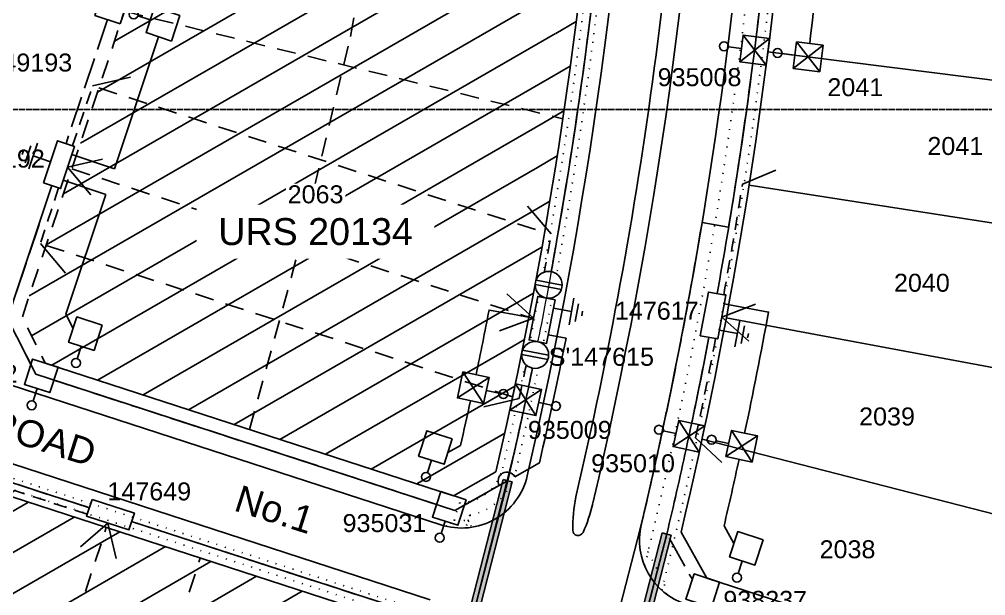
# Model space of a CAD drawing. Header units: metres. Extents: x 305482 to 305978, y 6275861 to 6276842.
# Drawn here: x 305673.2 to 305780.8, y 6276274.3 to 6276338.5 of the extents above; entities that cross this region are included whole.
import ezdxf
from ezdxf.enums import TextEntityAlignment as Align

# ---------------------------------------------------------------- set-up
doc = ezdxf.new("R2010")
doc.units = ezdxf.units.M
doc.header["$LTSCALE"] = 0.7
for name, pattern in [('Cable Exist OH', [1, 1, 0]), ('Dash', [5, 3, -2]), ('DOT', [6.35, 0, -6.35]), ('IE Trench LV', [6.5, 5, -1.5])]:
    doc.linetypes.add(name, pattern=pattern)
doc.layers.get('0').update_dxf_attribs({"color": 6})
for name, color, linetype in [('_User Miscellaneous1', 3, 'Continuous'), ('_User Miscellaneous11', 7, 'Continuous'), ('_User Miscellaneous3', 11, 'Continuous'), ('_User Miscellaneous4', 7, 'Continuous'), ('_User Miscellaneous7', 150, 'Continuous'), ('_User Miscellaneous8', 7, 'Continuous'), ('_User Miscellaneous9', 8, 'Continuous'), ('Cadastre Developer_SP_NEW', 4, 'Continuous'), ('Cadastre Roads_SP_NEW', 8, 'Continuous'), ('Duct_SP_NEW', 2, 'Continuous'), ('Equip_LV_NEW', 5, 'Continuous'), ('Mains_HV_NEW_V17', 2, 'Continuous'), ('Mains_LV_NEW_R6', 2, 'Continuous'), ('Mains_LV_NEW_T84', 2, 'Continuous'), ('Services_SP_NEW_UG', 2, 'Continuous'), ('SupportsUG_SP_LV_NEW', 2, 'Continuous'), ('SupportsUG_SP_LV_SL_NEW', 2, 'Continuous'), ('Trench_SP_NEW', 2, 'Continuous')]:
    doc.layers.add(name, color=color, linetype=linetype)
doc.layers.add('_User Miscellaneous5', color=7, linetype='Continuous', lineweight=35)
doc.layers.add('_User Notes', color=7, linetype='Continuous', plot=False)
doc.styles.add('ARIAL', font='arial.ttf', dxfattribs={"height": 2})
doc.styles.add('ARIAL 3.0', font='arial.ttf', dxfattribs={"height": 3})
doc.styles.add('POLE_LABEL', font='arial.ttf')
doc.styles.add('SL_LABEL', font='arial.ttf')
doc.styles.get("Standard").update_dxf_attribs({"font": 'arial.ttf'})
doc.styles.add('style1', font='iso3098b.shx')
doc.linetypes.add('Cable New UG', pattern='A,8,-1,["x",style1,S=3.5,R=0,X=0.35,Y=-1],-3.5', length=12.5)
doc.linetypes.add('Cable Z', pattern='A,8,-1,["Z",Standard,S=2.5,R=0,X=0.35,Y=-1.25],-3.5', length=12.5)
doc.linetypes.add('IE Trench HV', pattern='A,8,-2,["/",style1,S=2.5,R=0,X=0.1,Y=-1],-4.5', length=14.5)

# ---------------------------------------------------------------- blocks, each defined once
blk = doc.blocks.new('*U52')
at = {"lineweight": -3}
blk.add_lwpolyline([(-2.48, 2.49), (2.47, 2.49), (2.47, 0.51), (-2.48, 0.51)], close=True, dxfattribs=at)
for tag, flags, p in [('STREET_CODE', 9, (1.5, 3.5)), ('OWNED_BY', 9, (1.5, 3.3)), ('OPERATED_BY', 9, (1.5, 3.1)), ('STATE', 9, (1.5, 2.7)), ('SUPPORT_TYPE', 9, (1.5, 2.5)), ('MAINTAINED_BY', 9, (1.5, 2.9)), ('USAGE', 9, (1.5, 2.3)), ('LEGEND', 9, (1.5, 2.1)), ('SUBURB', 9, (1.5, 1.7)), ('STREETNAME', 9, (1.5, 1.5)), ('PARENT', 9, (1.5, 1.9)), ('LOCATION', 9, (1.5, 1.3)), ('NOTES', 9, (1.5, 1.1)), ('Z', 1, (1.5, 0.9))]:
    blk.add_attdef(tag, text='', height=0.2, dxfattribs=dict(flags=flags)).set_placement(p, align=Align.MIDDLE_LEFT)
at = {"layer": '_User Miscellaneous4', "style": 'ARIAL', "flags": 8}
blk.add_attdef('ASSET_NUM', text='', height=2, dxfattribs=at).set_placement((2, 5.5), align=Align.MIDDLE_LEFT)
blk = doc.blocks.new('A$C1B2C29DD')
at = {"layer": 'Services_SP_NEW_UG', "color": 2, "flags": 128}
for points in [[(0, 0), (-2.1, 3.44)], [(0, 0), (2.1, 3.44)]]:
    blk.add_lwpolyline(points, dxfattribs=at)
blk = doc.blocks.new('*U228')
at = {"lineweight": -3}
blk.add_lwpolyline([(-2.44, 2.53), (2.51, 2.45), (2.48, 0.47), (-2.47, 0.55)], close=True, dxfattribs=at)
for tag, flags, p in [('STREET_CODE', 9, (1.5, 3.5)), ('OWNED_BY', 9, (1.5, 3.3)), ('OPERATED_BY', 9, (1.5, 3.1)), ('STATE', 9, (1.5, 2.7)), ('SUPPORT_TYPE', 9, (1.5, 2.5)), ('MAINTAINED_BY', 9, (1.5, 2.9)), ('USAGE', 9, (1.5, 2.3)), ('LEGEND', 9, (1.5, 2.1)), ('SUBURB', 9, (1.5, 1.7)), ('STREETNAME', 9, (1.5, 1.5)), ('PARENT', 9, (1.5, 1.9)), ('LOCATION', 9, (1.5, 1.3)), ('NOTES', 9, (1.5, 1.1)), ('Z', 1, (1.5, 0.9))]:
    blk.add_attdef(tag, text='', height=0.2, dxfattribs=dict(flags=flags)).set_placement(p, align=Align.MIDDLE_LEFT)
at = {"layer": '_User Miscellaneous4', "style": 'ARIAL', "flags": 8}
blk.add_attdef('ASSET_NUM', text='', height=2, dxfattribs=at).set_placement((2, 5.5), align=Align.MIDDLE_LEFT)
blk = doc.blocks.new('*U229')
at = {"layer": 'Services_SP_NEW_UG', "color": 2, "flags": 128}
for points in [[(0, 0), (-2.05, 3.47)], [(0, 0), (2.15, 3.41)]]:
    blk.add_lwpolyline(points, dxfattribs=at)
blk = doc.blocks.new('*U234')
at = {"layer": '_User Miscellaneous7', "lineweight": -3}
blk.add_lwpolyline([(-3.23, -3.02), (-3.23, -1.57)], dxfattribs=at)
blk.add_lwpolyline([(-4.72, -5.99), (-1.75, -5.99), (-1.75, -3.02), (-4.72, -3.02)], close=True, dxfattribs=at)
blk.add_circle((-3.23, -1.07), 0.5, dxfattribs=at)
at = {"layer": '_User Miscellaneous8', "color": 2, "lineweight": -3}
blk.add_lwpolyline([(-1.49, 0), (1.49, 0), (1.49, 2.97), (-1.49, 2.97)], close=True, dxfattribs=at)
at = {"style": 'POLE_LABEL', "flags": 9}
blk.add_attdef('STRUCTURE_PLANT_NUMBER', text='', height=0.2, dxfattribs=at).set_placement((1.64, 1.73), align=Align.MIDDLE_LEFT)
for tag, flags, p in [('STREET_CODE', 9, (1.64, 1.49)), ('OWNED_BY', 9, (1.64, 1.09)), ('COLUMN_TYPE', 9, (1.64, 1.29)), ('OPERATED_BY', 9, (1.64, 0.89)), ('STATE', 9, (1.64, 0.49)), ('MAINTAINED_BY', 9, (1.64, 0.69)), ('USAGE', 9, (1.64, 0.29)), ('LEGEND', 9, (1.64, 0.09)), ('SUBURB', 9, (1.64, -0.31)), ('STREETNAME', 9, (1.64, -0.51)), ('PARENT', 9, (1.64, -0.11)), ('LOCATION', 9, (1.64, -0.71)), ('NOTES', 9, (1.64, -0.91)), ('LABEL_ALIGNMENT', 9, (1.64, -1.11)), ('Z', 1, (1.64, -1.31))]:
    blk.add_attdef(tag, text='', height=0.2, dxfattribs=dict(flags=flags)).set_placement(p, align=Align.MIDDLE_LEFT)
at = {"layer": '_User Miscellaneous5', "style": 'ARIAL', "flags": 8}
blk.add_attdef('ASSET_NUM', text='', height=2, dxfattribs=at).set_placement((2, 3.49), align=Align.MIDDLE_LEFT)
blk = doc.blocks.new('*U107')
at = {"layer": '_User Miscellaneous8', "color": 2}
blk.add_line((0, 0), (0, 1.45), dxfattribs=at)
blk.add_circle((0, 1.95), 0.5, dxfattribs=at)
for tag, p, flags in [('Z', (0, 0), 1), ('OPERATED_BY', (0, -9.61), 9)]:
    blk.add_attdef(tag, p, '', height=0.2, dxfattribs=dict(flags=flags))
at = {"style": 'SL_LABEL', "flags": 9}
blk.add_attdef('STREET_CODE', text='', height=0.2, dxfattribs=at).set_placement((0, -0.2), align=Align.MIDDLE_LEFT)
at = {"flags": 9}
for tag, p in [('CONSTRUCTED_VOLTAGE', (0, -0.4)), ('CONTROL_TYPE', (0, -0.6)), ('LANTERN_PURPOSE', (0, -0.8)), ('LANTERN_TYPE', (0, -1)), ('OPERATING_VOLTAGE', (0, -1.4)), ('ORIENTATION', (0, -1.6)), ('OWNED_BY', (0, -1.8)), ('STATE', (0, -2)), ('NO_PHASES', (0, -1.2)), ('USAGE', (0, -2.2)), ('CEXIST', (0, -2.4)), ('CNEW', (0, -2.6)), ('CNUMBER', (0, -2.8)), ('CREMOVE', (0, -3)), ('CREPLACE', (0, -3.2)), ('LKINGHEIGHT', (0, -3.4)), ('LBRACKET', (0, -3.6)), ('LBRACKETVOCAB', (0, -3.8)), ('LCATEGORY', (0, -4)), ('LCHARGE1', (0, -4.2)), ('LCHARGE1PERCENT', (0, -4.4)), ('LCHARGE2', (0, -4.6)), ('LCHARGE2PERCENT', (0, -4.8)), ('LCHARGE3', (0, -5)), ('LCHARGE3PERCENT', (0, -5.2)), ('LEXIST', (0, -5.4)), ('LLAMP', (0, -5.6)), ('LLAMPVOCAB', (0, -5.8)), ('LMAST', (0, -6)), ('LMASTVOCAB', (0, -6.2)), ('LNEW', (0, -6.4)), ('LANTNUMBER', (0, -6.6)), ('LOUTREACH', (0, -7)), ('LOUTREACHVOCAB', (0, -7.2)), ('LRATECODE', (0, -7.4)), ('LREMOVE', (0, -7.6)), ('SUBURB', (0, -8.6)), ('LREPLACE', (0, -7.8)), ('LTYPE', (0, -8)), ('LTYPEVOCAB', (0, -8.2)), ('LEGEND', (0, -8.4)), ('STREETNAME', (0, -8.8)), ('LOCATION', (0, -9)), ('NOTES', (0, -9.2)), ('MAINTAINED_BY', (0, -9.86))]:
    blk.add_attdef(tag, text='', height=0.2, dxfattribs=at).set_placement(p, align=Align.MIDDLE_LEFT)
at = {"layer": '_User Notes', "style": 'SL_LABEL', "flags": 8}
blk.add_attdef('ASSET_NUM', text='', height=2.5, dxfattribs=at).set_placement((2, 2), align=Align.MIDDLE_LEFT)
at = {"layer": '_User Notes', "flags": 8}
blk.add_attdef('LNUMBER', text='', height=2.5, dxfattribs=at).set_placement((1.2, -2.8), align=Align.MIDDLE_LEFT)
blk = doc.blocks.new('*U55')
at = {"layer": 'Services_SP_NEW_UG', "color": 2, "flags": 128}
blk.add_lwpolyline([(11, -0.75), (13.25, 2.93)], dxfattribs=at)
at = {"layer": 'Services_SP_NEW_UG', "color": 2, "linetype": 'Dash', "ltscale": 0.7, "flags": 128}
blk.add_lwpolyline([(2.47, -0.75), (11, -0.75)], dxfattribs=at)
blk = doc.blocks.new('*U242')
at = {"layer": '_User Miscellaneous7', "lineweight": -3}
for points in [[(0, -3.03), (0, -1.58)], [(-1.49, -3.03), (1.49, -6)], [(1.49, -3.03), (-1.49, -6)]]:
    blk.add_lwpolyline(points, dxfattribs=at)
blk.add_lwpolyline([(-1.49, -6), (1.49, -6), (1.49, -3.03), (-1.49, -3.03)], close=True, dxfattribs=at)
blk.add_circle((0, -1.08), 0.5, dxfattribs=at)
at = {"layer": '_User Miscellaneous8', "color": 2, "lineweight": -3}
blk.add_lwpolyline([(-1.49, 0), (1.49, 0), (1.49, 2.97), (-1.49, 2.97)], close=True, dxfattribs=at)
at = {"layer": '_User Miscellaneous9', "color": 2, "lineweight": -3}
for points in [[(-1.49, 2.97), (1.49, 0)], [(1.49, 2.97), (-1.49, -0.01)]]:
    blk.add_lwpolyline(points, dxfattribs=at)
at = {"style": 'POLE_LABEL', "flags": 9}
blk.add_attdef('STRUCTURE_PLANT_NUMBER', text='', height=0.2, dxfattribs=at).set_placement((1.64, 1.73), align=Align.MIDDLE_LEFT)
for tag, flags, p in [('STREET_CODE', 9, (1.64, 1.49)), ('OWNED_BY', 9, (1.64, 1.09)), ('COLUMN_TYPE', 9, (1.64, 1.29)), ('OPERATED_BY', 9, (1.64, 0.89)), ('STATE', 9, (1.64, 0.49)), ('MAINTAINED_BY', 9, (1.64, 0.69)), ('USAGE', 9, (1.64, 0.29)), ('LEGEND', 9, (1.64, 0.09)), ('SUBURB', 9, (1.64, -0.31)), ('STREETNAME', 9, (1.64, -0.51)), ('PARENT', 9, (1.64, -0.11)), ('LOCATION', 9, (1.64, -0.71)), ('NOTES', 9, (1.64, -0.91)), ('LABEL_ALIGNMENT', 9, (1.64, -1.11)), ('Z', 1, (1.64, -1.31))]:
    blk.add_attdef(tag, text='', height=0.2, dxfattribs=dict(flags=flags)).set_placement(p, align=Align.MIDDLE_LEFT)
at = {"layer": '_User Miscellaneous5', "style": 'ARIAL', "flags": 8}
blk.add_attdef('ASSET_NUM', text='', height=2, dxfattribs=at).set_placement((2, 3.49), align=Align.MIDDLE_LEFT)
blk = doc.blocks.new('*U176')
at = {"layer": '_User Miscellaneous7', "lineweight": -3}
for points in [[(-0.09, -3.02), (-0.09, -1.57)], [(-1.57, -3.02), (1.4, -5.99)], [(1.4, -3.02), (-1.57, -5.99)]]:
    blk.add_lwpolyline(points, dxfattribs=at)
blk.add_lwpolyline([(-1.57, -5.99), (1.4, -5.99), (1.4, -3.02), (-1.57, -3.02)], close=True, dxfattribs=at)
blk.add_circle((-0.09, -1.07), 0.5, dxfattribs=at)
at = {"layer": '_User Miscellaneous8', "color": 2, "lineweight": -3}
blk.add_lwpolyline([(-1.49, 0), (1.49, 0), (1.49, 2.97), (-1.49, 2.97)], close=True, dxfattribs=at)
at = {"layer": '_User Miscellaneous9', "color": 2, "lineweight": -3}
for points in [[(-1.49, 2.97), (1.49, 0)], [(1.49, 2.97), (-1.49, -0.01)]]:
    blk.add_lwpolyline(points, dxfattribs=at)
at = {"style": 'POLE_LABEL', "flags": 9}
blk.add_attdef('STRUCTURE_PLANT_NUMBER', text='', height=0.2, dxfattribs=at).set_placement((1.64, 1.73), align=Align.MIDDLE_LEFT)
for tag, flags, p in [('STREET_CODE', 9, (1.64, 1.49)), ('OWNED_BY', 9, (1.64, 1.09)), ('COLUMN_TYPE', 9, (1.64, 1.29)), ('OPERATED_BY', 9, (1.64, 0.89)), ('STATE', 9, (1.64, 0.49)), ('MAINTAINED_BY', 9, (1.64, 0.69)), ('USAGE', 9, (1.64, 0.29)), ('LEGEND', 9, (1.64, 0.09)), ('SUBURB', 9, (1.64, -0.31)), ('STREETNAME', 9, (1.64, -0.51)), ('PARENT', 9, (1.64, -0.11)), ('LOCATION', 9, (1.64, -0.71)), ('NOTES', 9, (1.64, -0.91)), ('LABEL_ALIGNMENT', 9, (1.64, -1.11)), ('Z', 1, (1.64, -1.31))]:
    blk.add_attdef(tag, text='', height=0.2, dxfattribs=dict(flags=flags)).set_placement(p, align=Align.MIDDLE_LEFT)
at = {"layer": '_User Miscellaneous5', "style": 'ARIAL', "flags": 8}
blk.add_attdef('ASSET_NUM', text='', height=2, dxfattribs=at).set_placement((2, 3.49), align=Align.MIDDLE_LEFT)
blk = doc.blocks.new('*U164')
at = {"layer": '_User Miscellaneous7', "lineweight": -3}
for points in [[(0.14, -3.01), (0.14, -1.56)], [(-1.34, -3.01), (1.63, -5.98)], [(1.63, -3.01), (-1.34, -5.98)]]:
    blk.add_lwpolyline(points, dxfattribs=at)
blk.add_lwpolyline([(-1.34, -5.98), (1.63, -5.98), (1.63, -3.01), (-1.34, -3.01)], close=True, dxfattribs=at)
blk.add_circle((0.14, -1.06), 0.5, dxfattribs=at)
at = {"layer": '_User Miscellaneous8', "color": 2, "lineweight": -3}
blk.add_lwpolyline([(-1.49, 0), (1.49, 0), (1.49, 2.97), (-1.49, 2.97)], close=True, dxfattribs=at)
at = {"layer": '_User Miscellaneous9', "color": 2, "lineweight": -3}
for points in [[(-1.49, 2.97), (1.49, 0)], [(1.49, 2.97), (-1.49, -0.01)]]:
    blk.add_lwpolyline(points, dxfattribs=at)
at = {"style": 'POLE_LABEL', "flags": 9}
blk.add_attdef('STRUCTURE_PLANT_NUMBER', text='', height=0.2, dxfattribs=at).set_placement((1.64, 1.73), align=Align.MIDDLE_LEFT)
for tag, flags, p in [('STREET_CODE', 9, (1.64, 1.49)), ('OWNED_BY', 9, (1.64, 1.09)), ('COLUMN_TYPE', 9, (1.64, 1.29)), ('OPERATED_BY', 9, (1.64, 0.89)), ('STATE', 9, (1.64, 0.49)), ('MAINTAINED_BY', 9, (1.64, 0.69)), ('USAGE', 9, (1.64, 0.29)), ('LEGEND', 9, (1.64, 0.09)), ('SUBURB', 9, (1.64, -0.31)), ('STREETNAME', 9, (1.64, -0.51)), ('PARENT', 9, (1.64, -0.11)), ('LOCATION', 9, (1.64, -0.71)), ('NOTES', 9, (1.64, -0.91)), ('LABEL_ALIGNMENT', 9, (1.64, -1.11)), ('Z', 1, (1.64, -1.31))]:
    blk.add_attdef(tag, text='', height=0.2, dxfattribs=dict(flags=flags)).set_placement(p, align=Align.MIDDLE_LEFT)
at = {"layer": '_User Miscellaneous5', "style": 'ARIAL', "flags": 8}
blk.add_attdef('ASSET_NUM', text='', height=2, dxfattribs=at).set_placement((2, 3.49), align=Align.MIDDLE_LEFT)
blk = doc.blocks.new('*U168')
at = {"layer": '_User Miscellaneous7', "lineweight": -3}
blk.add_lwpolyline([(3.56, -3.01), (3.56, -1.56)], dxfattribs=at)
blk.add_lwpolyline([(2.08, -5.98), (5.05, -5.98), (5.05, -3.01), (2.08, -3.01)], close=True, dxfattribs=at)
blk.add_circle((3.56, -1.06), 0.5, dxfattribs=at)
at = {"layer": '_User Miscellaneous8', "color": 2, "lineweight": -3}
blk.add_lwpolyline([(-1.49, 0), (1.49, 0), (1.49, 2.97), (-1.49, 2.97)], close=True, dxfattribs=at)
at = {"style": 'POLE_LABEL', "flags": 9}
blk.add_attdef('STRUCTURE_PLANT_NUMBER', text='', height=0.2, dxfattribs=at).set_placement((1.64, 1.73), align=Align.MIDDLE_LEFT)
for tag, flags, p in [('STREET_CODE', 9, (1.64, 1.49)), ('OWNED_BY', 9, (1.64, 1.09)), ('COLUMN_TYPE', 9, (1.64, 1.29)), ('OPERATED_BY', 9, (1.64, 0.89)), ('STATE', 9, (1.64, 0.49)), ('MAINTAINED_BY', 9, (1.64, 0.69)), ('USAGE', 9, (1.64, 0.29)), ('LEGEND', 9, (1.64, 0.09)), ('SUBURB', 9, (1.64, -0.31)), ('STREETNAME', 9, (1.64, -0.51)), ('PARENT', 9, (1.64, -0.11)), ('LOCATION', 9, (1.64, -0.71)), ('NOTES', 9, (1.64, -0.91)), ('LABEL_ALIGNMENT', 9, (1.64, -1.11)), ('Z', 1, (1.64, -1.31))]:
    blk.add_attdef(tag, text='', height=0.2, dxfattribs=dict(flags=flags)).set_placement(p, align=Align.MIDDLE_LEFT)
at = {"layer": '_User Miscellaneous5', "style": 'ARIAL', "flags": 8}
blk.add_attdef('ASSET_NUM', text='', height=2, dxfattribs=at).set_placement((2, 3.49), align=Align.MIDDLE_LEFT)
blk = doc.blocks.new('*U91')
for tag, flags, p in [('ACTUAL_STATUS', 9, (1.5, 0)), ('CONSTRUCTED_VOLTAGE', 9, (1.5, -0.2)), ('OPERATING_VOLTAGE', 9, (1.5, -0.6)), ('ORIENTATION', 9, (1.5, -0.8)), ('STATE', 9, (1.5, -1)), ('NO_PHASES', 9, (1.5, -0.4)), ('SWITCH_TYPE', 9, (1.5, -1.2)), ('OWNED_BY', 9, (1.5, -1.8)), ('OPERATED_BY', 9, (1.5, -2)), ('USAGE', 9, (1.5, -1.4)), ('NOTES', 9, (1.5, -1.6)), ('MAINTAINED_BY', 9, (1.5, -2.2)), ('TYPE', 9, (1.5, -2.6)), ('Z', 1, (1.5, -2.8)), ('NUMBER_OF_PHASES', 9, (1.5, -2.4))]:
    blk.add_attdef(tag, text='', height=0.2, dxfattribs=dict(flags=flags)).set_placement(p, align=Align.MIDDLE_LEFT)
blk.add_wipeout([(-1.83, 1.06), (-1.96, 0.92), (-2.06, 0.76), (-2.15, 0.59), (-2.21, 0.42), (-2.25, 0.23), (-2.27, 0.05), (-2.26, -0.14), (-2.24, -0.32), (-2.18, -0.51), (-2.11, -0.68), (-2.01, -0.84), (-1.9, -0.99), (-1.77, -1.12), (-1.62, -1.23), (-1.46, -1.33), (-1.28, -1.4), (-1.1, -1.46), (-0.92, -1.49), (-0.73, -1.49), (-0.54, -1.48), (-0.36, -1.43), (-0.18, -1.37), (-0.02, -1.29), (0.14, -1.18), (0.28, -1.06), (0.4, -0.92), (0.51, -0.76), (0.59, -0.59), (0.66, -0.42), (0.7, -0.23), (0.72, -0.05), (0.71, 0.14), (0.68, 0.33), (0.63, 0.51), (0.55, 0.68), (0.46, 0.84), (0.34, 0.99), (0.21, 1.12), (0.06, 1.24), (-0.1, 1.33), (-0.27, 1.41), (-0.45, 1.46), (-0.64, 1.49), (-0.82, 1.49), (-1.01, 1.48), (-1.19, 1.44), (-1.37, 1.37), (-1.54, 1.29), (-1.69, 1.18)])
for p, q in [((-1.03, -1.48), (-1.03, 1.48)), ((-0.53, -1.48), (-0.53, 1.48))]:
    blk.add_line(p, q)
blk.add_circle((-0.78, 0), 1.5)
blk = doc.blocks.new('Earth')
for p, q in [((0, -2.04), (0, 0)), ((-1.5, -2.04), (1.5, -2.04)), ((-1, -2.64), (1, -2.64)), ((-0.25, -3.24), (0.25, -3.24))]:
    blk.add_line(p, q)
blk = doc.blocks.new('*U220')
at = {"layer": 'Services_SP_NEW_UG', "color": 2, "flags": 128}
blk.add_lwpolyline([(9, -0.75), (11.25, 2.93)], dxfattribs=at)
at = {"layer": 'Services_SP_NEW_UG', "color": 2, "linetype": 'Dash', "ltscale": 0.7, "flags": 128}
blk.add_lwpolyline([(2.47, -0.75), (9, -0.75)], dxfattribs=at)
blk = doc.blocks.new('*U221')
at = {"layer": 'Services_SP_NEW_UG', "color": 2, "flags": 128}
blk.add_lwpolyline([(-9.51, -0.66), (-11.72, 3.05)], dxfattribs=at)
at = {"layer": 'Services_SP_NEW_UG', "color": 2, "linetype": 'Dash', "ltscale": 0.7, "flags": 128}
blk.add_lwpolyline([(-2.48, -0.73), (-9.51, -0.66)], dxfattribs=at)
blk = doc.blocks.new('*U158')
at = {"layer": '_User Miscellaneous7', "lineweight": -3}
blk.add_lwpolyline([(0, -3.03), (0, -1.58)], dxfattribs=at)
blk.add_lwpolyline([(-1.49, -6), (1.49, -6), (1.49, -3.03), (-1.49, -3.03)], close=True, dxfattribs=at)
blk.add_circle((0, -1.08), 0.5, dxfattribs=at)
at = {"layer": '_User Miscellaneous8', "color": 2, "lineweight": -3}
blk.add_lwpolyline([(-1.49, 0), (1.49, 0), (1.49, 2.97), (-1.49, 2.97)], close=True, dxfattribs=at)
at = {"style": 'POLE_LABEL', "flags": 9}
blk.add_attdef('STRUCTURE_PLANT_NUMBER', text='', height=0.2, dxfattribs=at).set_placement((1.64, 1.73), align=Align.MIDDLE_LEFT)
for tag, flags, p in [('STREET_CODE', 9, (1.64, 1.49)), ('OWNED_BY', 9, (1.64, 1.09)), ('COLUMN_TYPE', 9, (1.64, 1.29)), ('OPERATED_BY', 9, (1.64, 0.89)), ('STATE', 9, (1.64, 0.49)), ('MAINTAINED_BY', 9, (1.64, 0.69)), ('USAGE', 9, (1.64, 0.29)), ('LEGEND', 9, (1.64, 0.09)), ('SUBURB', 9, (1.64, -0.31)), ('STREETNAME', 9, (1.64, -0.51)), ('PARENT', 9, (1.64, -0.11)), ('LOCATION', 9, (1.64, -0.71)), ('NOTES', 9, (1.64, -0.91)), ('LABEL_ALIGNMENT', 9, (1.64, -1.11)), ('Z', 1, (1.64, -1.31))]:
    blk.add_attdef(tag, text='', height=0.2, dxfattribs=dict(flags=flags)).set_placement(p, align=Align.MIDDLE_LEFT)
at = {"layer": '_User Miscellaneous5', "style": 'ARIAL', "flags": 8}
blk.add_attdef('ASSET_NUM', text='', height=2, dxfattribs=at).set_placement((2, 3.49), align=Align.MIDDLE_LEFT)
blk = doc.blocks.new('*U241')
at = {"layer": '_User Miscellaneous7', "lineweight": -3}
blk.add_lwpolyline([(-3.16, -3.02), (-3.16, -1.57)], dxfattribs=at)
blk.add_lwpolyline([(-4.64, -5.99), (-1.67, -5.99), (-1.67, -3.02), (-4.64, -3.02)], close=True, dxfattribs=at)
blk.add_circle((-3.16, -1.07), 0.5, dxfattribs=at)
at = {"layer": '_User Miscellaneous8', "color": 2, "lineweight": -3}
blk.add_lwpolyline([(-1.49, 0), (1.49, 0), (1.49, 2.97), (-1.49, 2.97)], close=True, dxfattribs=at)
at = {"style": 'POLE_LABEL', "flags": 9}
blk.add_attdef('STRUCTURE_PLANT_NUMBER', text='', height=0.2, dxfattribs=at).set_placement((1.64, 1.73), align=Align.MIDDLE_LEFT)
for tag, flags, p in [('STREET_CODE', 9, (1.64, 1.49)), ('OWNED_BY', 9, (1.64, 1.09)), ('COLUMN_TYPE', 9, (1.64, 1.29)), ('OPERATED_BY', 9, (1.64, 0.89)), ('STATE', 9, (1.64, 0.49)), ('MAINTAINED_BY', 9, (1.64, 0.69)), ('USAGE', 9, (1.64, 0.29)), ('LEGEND', 9, (1.64, 0.09)), ('SUBURB', 9, (1.64, -0.31)), ('STREETNAME', 9, (1.64, -0.51)), ('PARENT', 9, (1.64, -0.11)), ('LOCATION', 9, (1.64, -0.71)), ('NOTES', 9, (1.64, -0.91)), ('LABEL_ALIGNMENT', 9, (1.64, -1.11)), ('Z', 1, (1.64, -1.31))]:
    blk.add_attdef(tag, text='', height=0.2, dxfattribs=dict(flags=flags)).set_placement(p, align=Align.MIDDLE_LEFT)
at = {"layer": '_User Miscellaneous5', "style": 'ARIAL', "flags": 8}
blk.add_attdef('ASSET_NUM', text='', height=2, dxfattribs=at).set_placement((2, 3.49), align=Align.MIDDLE_LEFT)

msp = doc.modelspace()

# ---------------------------------------------------------------- hatches: boundary and pattern name
at = {"layer": '_User Miscellaneous11'}
h = msp.add_hatch(dxfattribs=at)
h.set_pattern_fill('ANSI31', color=3, scale=1.25, angle=345)
edge = h.paths.add_edge_path()
edge.add_line((305697.93, 6276383.48), (305734.7, 6276382.21))
edge.add_line((305734.7, 6276382.21), (305738.55, 6276378.07))
edge.add_arc((305248.29, 6276399.01), 490.7, 346.931, 357.5547, ccw=False)
edge.add_line((305726.28, 6276288.05), (305721.56, 6276285.39))
edge.add_line((305721.56, 6276285.39), (305676.13, 6276300.16))
edge.add_line((305676.13, 6276300.16), (305673.55, 6276305.26))
edge.add_line((305673.55, 6276305.26), (305687.79, 6276347.89))
edge.add_arc((305190.16, 6276463.88), 510.97, 346.8789, 350.4777)
edge.add_line((305694.09, 6276379.35), (305697.93, 6276383.48))
edge = h.paths.add_edge_path()
edge.add_line((305678.5, 6276380.16), (305675.72, 6276384.12))
edge.add_arc((305670.28, 6276392.09), 9.65, 230.4646, 304.3474, ccw=False)
edge.add_line((305664.14, 6276384.65), (305655.05, 6276384.96))
edge.add_line((305655.05, 6276384.96), (305651.15, 6276381.8))
edge.add_line((305651.15, 6276381.8), (305630.27, 6276319.3))
edge.add_line((305630.27, 6276319.3), (305632.83, 6276314.23))
edge.add_line((305632.83, 6276314.23), (305637.19, 6276312.81))
edge.add_arc((305640.42, 6276303.72), 9.65, 34.4427, 109.557, ccw=False)
edge.add_line((305648.37, 6276309.17), (305653.72, 6276307.44))
edge.add_line((305653.72, 6276307.44), (305658.79, 6276309.99))
edge.add_line((305658.79, 6276309.99), (305667.03, 6276334.66))
edge.add_line((305667.03, 6276334.66), (305672.73, 6276351.73))
edge.add_line((305672.73, 6276351.73), (305672.84, 6276352.06))
edge.add_arc((305074.75, 6276489.91), 613.77, 347.02116, 348.35905)
edge.add_line((305675.9, 6276366.06), (305676.18, 6276367.37))
edge.add_line((305676.18, 6276367.37), (305678.5, 6276380.16))
h = msp.add_hatch(dxfattribs=at)
h.set_pattern_fill('ANSI31', color=3, scale=1.25, angle=345)
edge = h.paths.add_edge_path()
edge.add_line((305624.14, 6276300.96), (305605.13, 6276244.05))
edge.add_line((305624.14, 6276300.96), (305717.74, 6276270.55))
edge.add_line((305717.74, 6276270.55), (305720.47, 6276265.46))
edge.add_arc((305248.29, 6276399.01), 490.7, 341.825, 344.2068)
edge.add_line((305710.06, 6276232.38), (305714.51, 6276245.95))
edge.add_arc((306193.95, 6276073.52), 509.3, 161.825, 163.7747)
edge.add_line((305704.93, 6276215.82), (305700.03, 6276213.22))
edge.add_line((305605.13, 6276244.05), (305700.03, 6276213.22))
h.paths.add_polyline_path([(305653.92, 6276262.16), (305677.13, 6276262.16), (305677.13, 6276268.35), (305653.92, 6276268.35)], flags=24)
h.paths.add_polyline_path([(305658.62, 6276250.49), (305665.84, 6276250.49), (305665.84, 6276254.61), (305658.62, 6276254.61)], flags=24)
h = msp.add_hatch(color=256, dxfattribs=at)
h.dxf.hatch_style = 1
h.paths.add_polyline_path([(305721.79, 6276266.61), (305722.8, 6276266.36), (305728.1, 6276286.94), (305727.09, 6276287.2)])
h = msp.add_hatch(color=256, dxfattribs=at)
h.dxf.hatch_style = 1
h.paths.add_polyline_path([(305745.81, 6276281), (305744.8, 6276281.26), (305739.5, 6276260.74), (305740.51, 6276260.48)])

# ---------------------------------------------------------------- linework, layer by layer
at = {"layer": '_User Miscellaneous1', "linetype": 'Cable Exist OH'}
msp.add_line((305569.99, 6276328.4), (305885.19, 6276328.4), dxfattribs=at)
at = {"layer": '_User Miscellaneous3', "color": 3, "linetype": 'DOT', "ltscale": 0.2}
msp.add_line((305629.44, 6276300.08), (305717.77, 6276271.38), dxfattribs=at)
at = {"layer": '_User Miscellaneous3', "color": 3, "linetype": 'DOT', "ltscale": 0.2, "flags": 128}
for points in [[(305742.85, 6276277.61, 0.002247), (305743.92, 6276282.05, 0.069396), (305756.98, 6276421.92, 0.002158), (305756.76, 6276426.3)], [(305744.75, 6276274.88, 0.003322), (305746.36, 6276281.48, 0.069396), (305759.48, 6276422.03, 0.001649), (305759.32, 6276425.4, 0.001649)]]:
    msp.add_lwpolyline(points, format="xyb", dxfattribs=at)
for points in [[(305718.77, 6276273.89), (305718.31, 6276272.47), (305629.82, 6276301.22)], [(305722.25, 6276284.61), (305721.37, 6276281.89)], [(305743.23, 6276279.15), (305742.5, 6276278.71)], [(305743.23, 6276279.15), (305744.98, 6276275.78)], [(305745.26, 6276274.45), (305744.98, 6276275.78)]]:
    msp.add_lwpolyline(points, dxfattribs=at)
at = {"layer": '_User Miscellaneous3', "color": 3, "linetype": 'DOT', "ltscale": 0.1, "flags": 128}
for points in [[(305720.77, 6276282), (305721.62, 6276282.66), (305723.19, 6276282.64), (305723.58, 6276281.89)], [(305723.38, 6276283.22), (305722.92, 6276281.82)]]:
    msp.add_lwpolyline(points, dxfattribs=at)
at = {"layer": '_User Miscellaneous3', "color": 3, "linetype": 'DOT', "ltscale": 0.2}
for centre, radius, start, end in [((305249.01, 6276398.81), 490.6, 347.0047, 357.547), ((305249.01, 6276398.81), 492.1, 347.0047, 357.547), ((305722.17, 6276289.61), 5, 270.9475, 347.0047), ((305722.17, 6276289.61), 6.5, 280.7207, 347.0047)]:
    msp.add_arc(centre, radius, start, end, dxfattribs=at)
at = {"layer": '_User Miscellaneous9', "linetype": 'Dash', "flags": 128}
msp.add_lwpolyline([(305697.93, 6276383.48), (305694.09, 6276379.35, -0.015704), (305687.79, 6276347.89), (305673.55, 6276305.26), (305676.13, 6276300.16)], format="xyb", dxfattribs=at)
for points in [[(305710.1, 6276336.54), (305712.49, 6276349.43), (305713.97, 6276359.22), (305715.16, 6276368.12), (305716.54, 6276382.84)], [(305684.94, 6276339.35), (305733.74, 6276327.38)], [(305698.84, 6276292.78), (305703.19, 6276308.47), (305705.46, 6276317.17), (305710.1, 6276336.54)], [(305682.09, 6276330.82), (305731.7, 6276314.7)], [(305676.22, 6276313.27), (305728.15, 6276296.4)], [(305664.38, 6276224.8), (305682.92, 6276281.86)], [(305674.84, 6276221.4), (305684.11, 6276249.93), (305693.38, 6276278.46)]]:
    msp.add_lwpolyline(points, dxfattribs=at)
at = {"layer": 'Cadastre Developer_SP_NEW'}
for p, q in [((305756.56, 6276334.84), (305801.91, 6276329.11)), ((305754.46, 6276319.99), (305796.75, 6276313.39)), ((305751.93, 6276305.2), (305791.64, 6276297.81)), ((305676.13, 6276300.16), (305721.56, 6276285.39)), ((305749.23, 6276291.71), (305786.48, 6276282.11)), ((305726.28, 6276288.05), (305721.56, 6276285.39))]:
    msp.add_line(p, q, dxfattribs=at)
msp.add_lwpolyline([(305726.28, 6276288.05, 0.046388), (305738.55, 6276378.07, 0.046381)], format="xyb", dxfattribs=at)
msp.add_lwpolyline([(305643.65, 6276294.62), (305717.74, 6276270.55)], dxfattribs=at)
at = {"layer": 'Cadastre Roads_SP_NEW'}
for p, q in [((305631.74, 6276310.9), (305720.15, 6276282.17)), ((305718.98, 6276273.82), (305626.95, 6276303.73))]:
    msp.add_line(p, q, dxfattribs=at)
for centre, radius, start, end in [((305248.29, 6276399.01), 507.8, 346.6965, 2.5845), ((305248.29, 6276399.01), 500, 346.8507, 357.9759), ((305248.29, 6276399.01), 494.2, 346.9732, 357.5508), ((305248.29, 6276399.01), 502, 346.8204, 357.4862), ((305722.47, 6276289.3), 7.5, 251.9999, 346.9732), ((305751.83, 6276281.82), 17, 168.3132, 180.9084), ((305720.5, 6276288.33), 17, 335.583, 347.1454), ((305735.43, 6276281.56), 0.6, 180.9084, 336.3807), ((305749.77, 6276280.44), 7.5, 166.6965, 251.9999)]:
    msp.add_arc(centre, radius, start, end, dxfattribs=at)
at = {"layer": 'Duct_SP_NEW'}
for p, q in [((305721.79, 6276266.61), (305727.09, 6276287.2)), ((305722.8, 6276266.36), (305728.1, 6276286.94)), ((305727.09, 6276287.2), (305727.6, 6276287.07)), ((305728.1, 6276286.94), (305727.6, 6276287.07)), ((305744.8, 6276281.26), (305739.5, 6276260.74)), ((305745.81, 6276281), (305740.51, 6276260.48)), ((305744.8, 6276281.26), (305745.31, 6276281.13)), ((305745.81, 6276281), (305745.31, 6276281.13))]:
    msp.add_line(p, q, dxfattribs=at)
at = {"layer": 'Mains_LV_NEW_R6', "color": 2, "linetype": 'Cable Z', "ltscale": 0.9}
for p, q in [((305679.07, 6276323.39), (305683.82, 6276321.8)), ((305678.12, 6276320.54), (305682.87, 6276318.96))]:
    msp.add_line(p, q, dxfattribs=at)
at = {"layer": 'Mains_LV_NEW_R6', "color": 2, "linetype": 'Cable Z', "ltscale": 0.9, "flags": 128}
for points in [[(305761.21, 6276335.77, 0.013186), (305763.83, 6276362.9, 0.013186)], [(305753.97, 6276292.36, 0.006654), (305756.63, 6276305.85), (305751.71, 6276306.77)], [(305752.78, 6276280.07), (305751.68, 6276282.03, 0.003682), (305753.35, 6276289.45)]]:
    msp.add_lwpolyline(points, format="xyb", dxfattribs=at)
for points in [[(305688.74, 6276336.52), (305683.82, 6276321.8)], [(305682.87, 6276318.96), (305678.41, 6276305.62), (305679.22, 6276304.02)]]:
    msp.add_lwpolyline(points, dxfattribs=at)
at = {"layer": 'Mains_LV_NEW_R6', "color": 2, "linetype": 'Cable Z', "flags": 128}
for points in [[(305724.07, 6276298.87, 0.003762), (305725.53, 6276306.07), (305728.13, 6276305.6), (305730.46, 6276305.17)], [(305720.94, 6276290.21), (305722.35, 6276291, 0.00261), (305723.45, 6276295.97, 0.00261)]]:
    msp.add_lwpolyline(points, format="xyb", dxfattribs=at)
at = {"layer": 'Mains_LV_NEW_T84', "color": 2, "linetype": 'Cable New UG', "flags": 128}
for points in [[(305749.23, 6276315.82), (305752.19, 6276315.3, 0.010487), (305755.26, 6276336.5, 0.011235), (305757.55, 6276359.34)], [(305732.44, 6276310.35, 0.015703), (305737.05, 6276340.92, 0.012703)], [(305746.33, 6276299.92, 0.00427), (305747.95, 6276308.45, 0.003683), (305749.23, 6276315.82)], [(305750.91, 6276307.92, -0.000004), (305750.91, 6276307.91)], [(305728.39, 6276287.51), (305731.13, 6276289.06, 0.007164), (305734.09, 6276302.94), (305732.11, 6276303.32)], [(305738.04, 6276253.88, 0.002667), (305740.01, 6276260.61), (305745.31, 6276281.13, 0.004738), (305747.45, 6276290.57, 0.006232), (305750, 6276303.04)], [(305737.1, 6276261.36), (305742.39, 6276281.85, 0.004723), (305744.52, 6276291.21, 0.004384), (305746.33, 6276299.92, 0.006232)], [(305728.28, 6276290.02, 0.004994), (305730.36, 6276299.63, 0.004994)], [(305685.74, 6276282.52), (305718.78, 6276271.79), (305722.08, 6276265.63, -0.003895), (305719.94, 6276258.27, -0.003895)]]:
    msp.add_lwpolyline(points, format="xyb", dxfattribs=at)
for points in [[(305676.87, 6276319.93), (305671.93, 6276305.15), (305675.07, 6276298.92), (305686.95, 6276295.06), (305721.72, 6276283.76), (305726.64, 6276286.53)], [(305655.79, 6276292.26), (305681.04, 6276284.05)], [(305728.28, 6276290.02), (305723.18, 6276269.92)], [(305727.51, 6276287.02), (305727.52, 6276287.02)]]:
    msp.add_lwpolyline(points, dxfattribs=at)
at = {"layer": 'Mains_LV_NEW_T84', "color": 30, "linetype": 'Cable New UG', "flags": 128}
msp.add_lwpolyline([(305732.08, 6276308.36, 0.000004), (305732.08, 6276308.37)], format="xyb", dxfattribs=at)
at = {"layer": 'Mains_LV_NEW_T84', "color": 2, "linetype": 'Cable New UG'}
msp.add_arc((305727.52, 6276287.02), 1, 29.3487, 209.3487, dxfattribs=at)
at = {"layer": 'Services_SP_NEW_UG', "color": 2, "flags": 128}
for points in [[(305753.72, 6276320.11), (305757.45, 6276321.65)], [(305732.44, 6276314.57), (305729.81, 6276317.64)], [(305728.88, 6276296.24), (305724.95, 6276295.31)], [(305748.5, 6276291.86), (305751.42, 6276289.08)]]:
    msp.add_lwpolyline(points, dxfattribs=at)
at = {"layer": 'Services_SP_NEW_UG', "color": 2, "linetype": 'Dash', "ltscale": 0.7}
for points in [[(305751.64, 6276307.77, 0.006113), (305753.72, 6276320.11)], [(305731.16, 6276307.56, 0.003628), (305732.44, 6276314.57, 0.003628)], [(305731.16, 6276307.56, 0.000492), (305731.34, 6276308.51)], [(305728.88, 6276296.24, 0.003355), (305730.21, 6276302.7, 0.003355)], [(305748.5, 6276291.86, 0.005507), (305750.74, 6276302.91)]]:
    msp.add_lwpolyline(points, format="xyb", dxfattribs=at)
at = {"layer": 'Trench_SP_NEW', "linetype": 'IE Trench LV'}
msp.add_line((305745.59, 6276280.62), (305748.15, 6276276.05), dxfattribs=at)
at = {"layer": 'Trench_SP_NEW', "linetype": 'IE Trench HV', "ltscale": 0.9, "flags": 128}
for points in [[(305755.26, 6276336.5, 0.0127), (305757.78, 6276362.33, 0.0127)], [(305731.9, 6276307.41, 0.003011), (305732.96, 6276313.24, 0.014414), (305737.1, 6276341.31)], [(305750.91, 6276307.91, 0.012705), (305754.88, 6276333.56, 0.012705)]]:
    msp.add_lwpolyline(points, format="xyb", dxfattribs=at)
at = {"layer": 'Trench_SP_NEW', "linetype": 'IE Trench LV', "flags": 128}
for points in [[(305683.04, 6276338.42), (305678.44, 6276324.63)], [(305676.87, 6276319.93), (305671.93, 6276305.15), (305674.52, 6276300.01)], [(305677.08, 6276298.27), (305686.95, 6276295.06), (305719.68, 6276284.43)], [(305655.79, 6276292.26), (305681.04, 6276284.05)], [(305685.74, 6276282.52), (305718.78, 6276271.79), (305721.5, 6276266.71)]]:
    msp.add_lwpolyline(points, dxfattribs=at)
at = {"layer": 'Trench_SP_NEW', "linetype": 'IE Trench HV', "ltscale": 0.6, "flags": 128}
for points in [[(305748.07, 6276293.47, 0.004778), (305750, 6276303.04, 0.004778)], [(305745.31, 6276281.13), (305745.31, 6276281.13, 0.004738), (305747.45, 6276290.57)]]:
    msp.add_lwpolyline(points, format="xyb", dxfattribs=at)
at = {"layer": 'Trench_SP_NEW', "linetype": 'IE Trench HV', "ltscale": 0.7, "flags": 128}
msp.add_lwpolyline([(305729.92, 6276297.54, 0.002601), (305730.95, 6276302.55, 0.002601)], format="xyb", dxfattribs=at)
at = {"layer": 'Trench_SP_NEW', "linetype": 'IE Trench HV', "ltscale": 0.5, "flags": 128}
msp.add_lwpolyline([(305727.6, 6276287.07), (305727.6, 6276287.07, 0.003939), (305729.3, 6276294.63, 0.003683)], format="xyb", dxfattribs=at)
at = {"layer": 'Trench_SP_NEW', "linetype": 'IE Trench LV', "ltscale": 0.8, "flags": 128}
msp.add_lwpolyline([(305722.79, 6276284.36), (305727.6, 6276287.07)], dxfattribs=at)

# ---------------------------------------------------------------- block references
at = {"layer": 'Equip_LV_NEW', "linetype": 'Cable Exist OH', "lineweight": 0}
for p, rotation in [((305676.71, 6276322.59), 251.5285316793432), ((305751.16, 6276303.82), 79.44886248034281)]:
    msp.add_blockref('Earth', p, dxfattribs=dict(at, rotation=rotation))
at = {"layer": 'Services_SP_NEW_UG'}
for name, p, rotation in [('*U221', (305679.08, 6276321.8), 252.0001106728782), ('*U220', (305679.08, 6276321.8), 252.0001106654946), ('*U55', (305682.92, 6276281.86), 161.999862952993)]:
    msp.add_blockref(name, p, dxfattribs=dict(at, rotation=rotation))
at = {"layer": 'Services_SP_NEW_UG', "color": 2}
for name, p, rotation in [('A$C1B2C29DD', (305678.59, 6276321.97), 251.8337327665665), ('*U229', (305730.46, 6276305.17), 79.67668883598144), ('A$C1B2C29DD', (305751.43, 6276305.29), 259.4494887555724), ('A$C1B2C29DD', (305683.09, 6276282.34), 161.9998629596298)]:
    msp.add_blockref(name, p, dxfattribs=dict(at, rotation=rotation))
at = {"layer": 'SupportsUG_SP_LV_NEW'}
ref = msp.add_blockref('*U52', (305667.03, 6276334.66), dxfattribs=dict(at, rotation=251.5285316689939))
ref.add_attrib('ASSET_NUM_001', '149193', (305669.8, 6276332.64), dxfattribs={"layer": '_User Miscellaneous4', "height": 2, "style": 'ARIAL'})
ref = msp.add_blockref('*U52', (305679.08, 6276321.8), dxfattribs=dict(at, rotation=71.52853167198647))
ref.add_attrib('ASSET_NUM_001', '149192', (305666.75, 6276321.94), dxfattribs={"layer": '_User Miscellaneous4', "height": 2, "style": 'ARIAL'})
ref = msp.add_blockref('*U228', (305729.96, 6276305.27), dxfattribs=dict(at, rotation=259.6766888474853))
ref.add_attrib('ASSET_NUM_001', "'S'147615", (305731.63, 6276299.87), dxfattribs={"layer": '_User Miscellaneous4', "height": 2, "style": 'ARIAL'})
ref = msp.add_blockref('*U52', (305751.93, 6276305.2), dxfattribs=dict(at, rotation=79.4488624499389))
ref.add_attrib('ASSET_NUM_001', '147617', (305739.53, 6276305), dxfattribs={"layer": '_User Miscellaneous4', "height": 2, "style": 'ARIAL'})
ref = msp.add_blockref('*U52', (305682.93, 6276281.86), dxfattribs=dict(at, rotation=341.9998629642073))
ref.add_attrib('ASSET_NUM_001', '147649', (305683.04, 6276284.88), dxfattribs={"layer": '_User Miscellaneous4', "height": 2, "style": 'ARIAL'})
at = {"layer": 'SupportsUG_SP_LV_SL_NEW', "ltscale": 0.5}
ref = msp.add_blockref('*U158', (305684.94, 6276339.35), dxfattribs=dict(at, rotation=71.5282839767209))
ref.add_attrib('ASSET_NUM_001', '937463', (305675.45, 6276342), dxfattribs={"layer": '_User Miscellaneous5', "height": 2, "style": 'ARIAL'})
ref = msp.add_blockref('*U242', (305756.56, 6276334.84), dxfattribs=dict(at, rotation=82.80458618075362))
ref.add_attrib('ASSET_NUM_001', '935008', (305744.29, 6276331.01), dxfattribs={"layer": '_User Miscellaneous5', "height": 2, "style": 'ARIAL'})
for p, rotation in [((305753.61, 6276335.21), 82.80458618075362), ((305675.21, 6276297.33), 161.9998629657159), ((305731.05, 6276295.78), 257.929526215717), ((305746.33, 6276292.33), 77.90963228890551), ((305720.64, 6276282.57), 161.9998629620928)]:
    msp.add_blockref('*U107', p, dxfattribs=dict(at, rotation=rotation))
ref = msp.add_blockref('*U234', (305676.13, 6276300.16), dxfattribs=dict(at, rotation=161.9998629657159))
ref.add_attrib('ASSET_NUM_001', '935032', (305663.72, 6276297.99), dxfattribs={"layer": '_User Miscellaneous5', "height": 2, "style": 'ARIAL'})
ref = msp.add_blockref('*U176', (305728.15, 6276296.4), dxfattribs=dict(at, rotation=257.929526215717))
ref.add_attrib('ASSET_NUM_001', '935009', (305729.85, 6276291.73), dxfattribs={"layer": '_User Miscellaneous5', "height": 2, "style": 'ARIAL'})
ref = msp.add_blockref('*U164', (305749.23, 6276291.71), dxfattribs=dict(at, rotation=77.90963228890551))
ref.add_attrib('ASSET_NUM_001', '935010', (305736.89, 6276288.01), dxfattribs={"layer": '_User Miscellaneous5', "height": 2, "style": 'ARIAL'})
ref = msp.add_blockref('*U168', (305721.56, 6276285.39), dxfattribs=dict(at, rotation=161.9998629620928))
ref.add_attrib('ASSET_NUM_001', '935031', (305709.22, 6276281.35), dxfattribs={"layer": '_User Miscellaneous5', "height": 2, "style": 'ARIAL'})
ref = msp.add_blockref('*U241', (305749.77, 6276276.23), dxfattribs=dict(at, rotation=161.9998629669823))
ref.add_attrib('ASSET_NUM_001', '938237', (305751.6, 6276272.8), dxfattribs={"layer": '_User Miscellaneous5', "height": 2, "style": 'ARIAL'})

# ---------------------------------------------------------------- texts
at = {"layer": 'Cadastre Developer_SP_NEW', "char_height": 2, "attachment_point": 5, "style": 'ARIAL', "bg_fill": 3, "box_fill_scale": 1.1, "bg_fill_color": 256, "bg_fill_transparency": 0}
for s, insert in [('2041', (305777.42, 6276324.33)), ('2040', (305773.7, 6276309.1)), ('2039', (305769.82, 6276294.21)), ('2038', (305765.42, 6276279.42))]:
    msp.add_mtext(s, dxfattribs=dict(at, insert=insert))
at = {"layer": 'Cadastre Roads_SP_NEW', "color": 3, "char_height": 3, "attachment_point": 5, "rotation": 342.2823, "style": 'ARIAL 3.0'}
for s, insert in [('ROAD', (305675.83, 6276291.85)), ('No.1', (305701.65, 6276283.85))]:
    msp.add_mtext_dynamic_manual_height_columns(s, width=14.5112, gutter_width=15, heights=[0], dxfattribs=dict(at, insert=insert))

# ---------------------------------------------------------------- next in the draw order: linework, layer by layer
at = {"layer": 'Cadastre Developer_SP_NEW'}
msp.add_lwpolyline([(305781.2, 6276266.02), (305749.77, 6276276.23), (305746.9, 6276281.35, 0.069295), (305760.08, 6276422.06, 0.069289)], format="xyb", dxfattribs=at)

# ---------------------------------------------------------------- next in the draw order: block references
at = {"layer": 'Equip_LV_NEW', "linetype": 'Cable Exist OH', "lineweight": 0, "rotation": 79.23075128317723}
msp.add_blockref('*U91', (305732.31, 6276309.65), dxfattribs=at)

# ---------------------------------------------------------------- next in the draw order: linework, layer by layer
at = {"layer": '_User Miscellaneous9', "linetype": 'Dash', "flags": 128}
msp.add_lwpolyline([(305679.08, 6276321.8), (305729.96, 6276305.27)], dxfattribs=at)
at = {"layer": 'Mains_HV_NEW_V17', "color": 2, "linetype": 'Cable New UG', "lineweight": 0, "flags": 128}
msp.add_lwpolyline([(305723.75, 6276436.86), (305722.86, 6276450.99), (305708.2, 6276450.07), (305707.57, 6276460.01), (305732.65, 6276461.58), (305737.82, 6276457.02), (305739.53, 6276429.87, -0.008433), (305740.29, 6276413.28, -0.006375), (305740.49, 6276400.74), (305740.08, 6276378.9, -0.008598), (305739.1, 6276362, -0.010763), (305737.05, 6276340.92, -0.014212), (305732.96, 6276313.24, -0.005124), (305731.1, 6276303.33, -0.001953), (305730.34, 6276299.56, -0.003324), (305728.98, 6276293.16, -0.003173), (305727.6, 6276287.07), (305722.3, 6276266.49, -0.008081), (305718.09, 6276252.2)], format="xyb", dxfattribs=at)

# ---------------------------------------------------------------- next in the draw order: block references
at = {"layer": 'Equip_LV_NEW', "linetype": 'Cable Exist OH', "lineweight": 0, "rotation": 79.67668886163362}
msp.add_blockref('Earth', (305732.69, 6276306.27), dxfattribs=at)

# ---------------------------------------------------------------- next in the draw order: texts
at = {"layer": 'Cadastre Developer_SP_NEW', "insert": (305766.29, 6276330.88), "char_height": 2, "attachment_point": 5, "style": 'ARIAL', "bg_fill": 3, "box_fill_scale": 1.1, "bg_fill_color": 256, "bg_fill_transparency": 0}
msp.add_mtext('2041', dxfattribs=at)

# ---------------------------------------------------------------- next in the draw order: block references
at = {"layer": 'Equip_LV_NEW', "linetype": 'Cable Exist OH', "lineweight": 0, "rotation": 79.23075128317723}
msp.add_blockref('*U91', (305730.8, 6276301.85), dxfattribs=at)

# ---------------------------------------------------------------- next in the draw order: texts
at = {"layer": '_User Miscellaneous1', "insert": (305706.21, 6276314.79), "char_height": 3, "attachment_point": 5, "style": 'ARIAL 3.0', "bg_fill": 3, "box_fill_scale": 1.5, "bg_fill_color": 256, "bg_fill_transparency": 0}
msp.add_mtext_dynamic_manual_height_columns('URS 20134', width=23.4762, gutter_width=15, heights=[0], dxfattribs=at)

# ---------------------------------------------------------------- next in the draw order: texts
at = {"layer": 'Cadastre Developer_SP_NEW', "insert": (305706.21, 6276318.95), "char_height": 2, "attachment_point": 5, "style": 'ARIAL', "bg_fill": 3, "box_fill_scale": 1.1, "bg_fill_color": 256, "bg_fill_transparency": 0}
msp.add_mtext('2063', dxfattribs=at)

doc.saveas('drawing.dxf')
